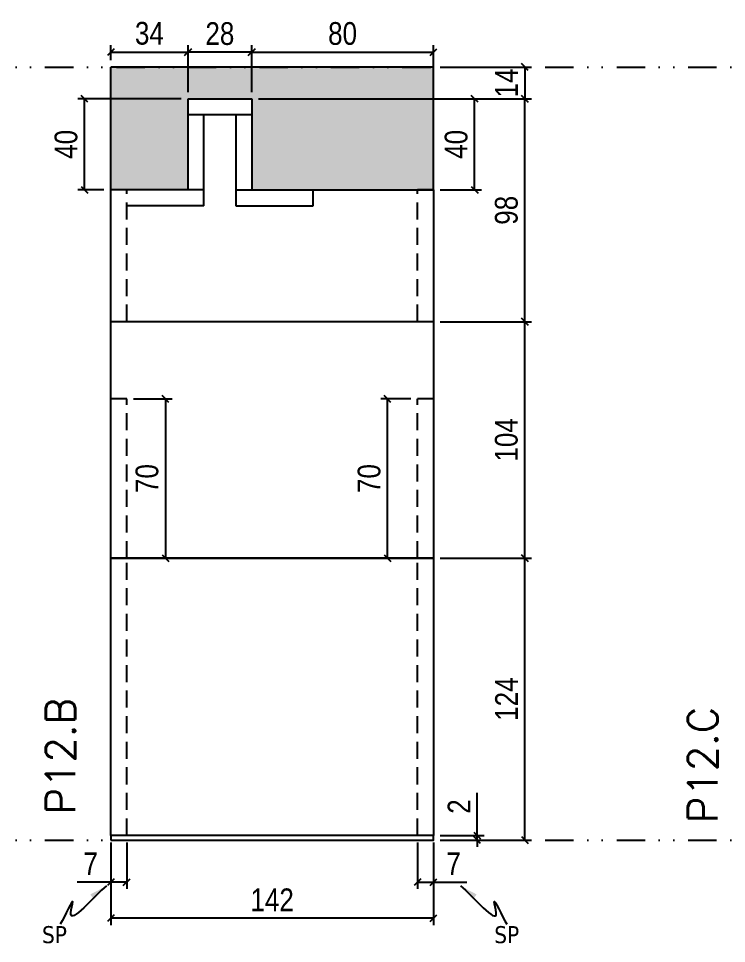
# Model space of a CAD drawing. Header units: millimetres. Extents: x 169816 to 178745, y 96537 to 113647.
# Drawn here: x 175447.2 to 175758.8, y 108302.7 to 108709.6 of the extents above; entities that cross this region are included whole.
import ezdxf

# ---------------------------------------------------------------- set-up
doc = ezdxf.new("R2010")
doc.units = ezdxf.units.MM
doc.linetypes.add('DIVIDE2', pattern=[0.625, 0.25, -0.125, 0, -0.125, 0, -0.125])
doc.linetypes.add('HIDDEN', pattern=[0.375, 0.25, -0.125])
for name, color, linetype in [('COTA', 241, 'Continuous'), ('Nível', 160, 'Continuous'), ('Painéis', 200, 'Continuous'), ('SARR_2.2x7', 40, 'Continuous'), ('Sarrafo de Pressão', 42, 'HIDDEN'), ('texto', 7, 'Continuous')]:
    doc.layers.add(name, color=color, linetype=linetype)
doc.layers.add('Texto Seção', color=7, linetype='Continuous', lineweight=15)
doc.styles.add('COTA TECNICA', font='techl___.ttf', dxfattribs={"height": 10})
doc.styles.add('COTA TECNICA-50', font='techl___.ttf', dxfattribs={"height": 10})
doc.styles.add('REGUA-120', font='ROMANS.shx', dxfattribs={"height": 15})
doc.styles.get("Standard").update_dxf_attribs({"font": 'arial.ttf'})
doc.dimstyles.new('COTA PAINEL-50', dxfattribs={"dimtxt": 10, "dimasz": 3, "dimexe": 3, "dimexo": 3, "dimgap": 3, "dimtad": 1, "dimdec": 1, "dimzin": 12, "dimdsep": 46, "dimtxsty": 'COTA TECNICA-50', "dimblk1": 'OBLIQUE', "dimblk2": 'OBLIQUE', "dimsah": 1, "dimcen": 0.9, "dimclrd": 4, "dimclre": 4, "dimclrt": 240, "dimadec": 1, "dimazin": 3, "dimtfac": 1, "dimtdec": 1, "dimtmove": 0, "dimatfit": 3, "dimfxl": 1, "dimtolj": 1, "dimtzin": 12, "dimarcsym": 0})
doc.dimstyles.new('PAINEL', dxfattribs={"dimtxt": 10, "dimasz": 3, "dimexe": 3, "dimexo": 3, "dimgap": 3, "dimtad": 1, "dimdec": 1, "dimzin": 12, "dimdsep": 46, "dimtxsty": 'COTA TECNICA', "dimblk1": 'OBLIQUE', "dimblk2": 'OBLIQUE', "dimsah": 1, "dimcen": 0.9, "dimclrd": 4, "dimclre": 4, "dimclrt": 240, "dimadec": 1, "dimazin": 3, "dimtfac": 1, "dimtdec": 1, "dimtmove": 0, "dimatfit": 3, "dimfxl": 1, "dimtolj": 1, "dimtzin": 12, "dimarcsym": 0})
doc.dimstyles.get("Standard").update_dxf_attribs({"dimtxt": 0.18, "dimasz": 0.18, "dimexe": 0.18, "dimexo": 0.0625, "dimgap": 0.09, "dimtad": 0, "dimtih": 1, "dimtoh": 1, "dimdec": 4, "dimzin": 0, "dimdsep": 46, "dimtxsty": 'Standard', "dimcen": 0.09, "dimadec": 0, "dimazin": 0, "dimtfac": 1, "dimtdec": 4, "dimtofl": 0, "dimtmove": 0, "dimatfit": 3, "dimfxl": 1, "dimtolj": 1, "dimtzin": 0, "dimarcsym": 0})

# ---------------------------------------------------------------- blocks, each defined once
blk = doc.blocks.new('_Oblique')
at = {"color": 0, "linetype": 'ByBlock', "lineweight": -2}
blk.add_line((-0.5, -0.5), (0.5, 0.5), dxfattribs=at)
blk = doc.blocks.new('*D879')
at = {"layer": 'COTA', "color": 4, "lineweight": -2, "transparency": 16777216}
for p, q in [((175487.81, 108347.21), (175487.81, 108310.85)), ((175629.81, 108347.21), (175629.81, 108310.85)), ((175629.81, 108313.85), (175487.81, 108313.85))]:
    blk.add_line(p, q, dxfattribs=at)
at = {"layer": 'Defpoints', "color": 0, "transparency": 16777216}
for p in [(175487.81, 108350.21), (175629.81, 108350.21), (175487.81, 108313.85)]:
    blk.add_point(p, dxfattribs=at)
at = {"layer": 'COTA', "color": 4, "lineweight": -2, "transparency": 16777216, "xscale": 3, "yscale": 3, "zscale": 3, "rotation": 180}
blk.add_blockref('_Oblique', (175487.81, 108313.85), dxfattribs=at)
at = {"layer": 'COTA', "color": 4, "lineweight": -2, "transparency": 16777216, "xscale": 3, "yscale": 3, "zscale": 3}
blk.add_blockref('_Oblique', (175629.81, 108313.85), dxfattribs=at)
at = {"layer": 'COTA', "color": 240, "transparency": 16777216, "insert": (175558.81, 108321.93), "char_height": 10, "attachment_point": 5, "style": 'COTA TECNICA'}
blk.add_mtext('\\A1;142', dxfattribs=at)
blk = doc.blocks.new('*D880')
at = {"layer": 'COTA', "color": 4, "lineweight": -2, "transparency": 16777216}
for p, q in [((175622.81, 108347.21), (175622.81, 108326.7)), ((175629.81, 108345.21), (175629.81, 108326.7)), ((175622.81, 108329.7), (175629.81, 108329.7)), ((175629.81, 108329.7), (175644.54, 108329.7))]:
    blk.add_line(p, q, dxfattribs=at)
at = {"layer": 'Defpoints', "color": 0, "transparency": 16777216}
for p in [(175622.81, 108350.21), (175629.81, 108348.21), (175629.81, 108329.7)]:
    blk.add_point(p, dxfattribs=at)
at = {"layer": 'COTA', "color": 4, "lineweight": -2, "transparency": 16777216, "xscale": 3, "yscale": 3, "zscale": 3, "rotation": 180}
blk.add_blockref('_Oblique', (175622.81, 108329.7), dxfattribs=at)
at = {"layer": 'COTA', "color": 4, "lineweight": -2, "transparency": 16777216, "xscale": 3, "yscale": 3, "zscale": 3}
blk.add_blockref('_Oblique', (175629.81, 108329.7), dxfattribs=at)
at = {"layer": 'COTA', "color": 240, "transparency": 16777216, "insert": (175638.67, 108337.78), "char_height": 10, "attachment_point": 5, "style": 'COTA TECNICA-50'}
blk.add_mtext('\\A1;7', dxfattribs=at)
blk = doc.blocks.new('*D881')
at = {"layer": 'COTA', "color": 4, "lineweight": -2, "transparency": 16777216}
for p, q in [((175494.81, 108347.21), (175494.81, 108326.7)), ((175487.81, 108345.21), (175487.81, 108326.7)), ((175487.81, 108329.7), (175473.08, 108329.7)), ((175494.81, 108329.7), (175487.81, 108329.7))]:
    blk.add_line(p, q, dxfattribs=at)
at = {"layer": 'Defpoints', "color": 0, "transparency": 16777216}
for p in [(175494.81, 108350.21), (175487.81, 108348.21), (175487.81, 108329.7)]:
    blk.add_point(p, dxfattribs=at)
at = {"layer": 'COTA', "color": 4, "lineweight": -2, "transparency": 16777216, "xscale": 3, "yscale": 3, "zscale": 3, "rotation": 180}
blk.add_blockref('_Oblique', (175487.81, 108329.7), dxfattribs=at)
at = {"layer": 'COTA', "color": 4, "lineweight": -2, "transparency": 16777216, "xscale": 3, "yscale": 3, "zscale": 3}
blk.add_blockref('_Oblique', (175494.81, 108329.7), dxfattribs=at)
at = {"layer": 'COTA', "color": 240, "transparency": 16777216, "insert": (175478.94, 108337.78), "char_height": 10, "attachment_point": 5, "style": 'COTA TECNICA-50'}
blk.add_mtext('\\A1;7', dxfattribs=at)
blk = doc.blocks.new('*D882')
at = {"layer": 'COTA', "color": 4, "linetype": 'ByBlock', "lineweight": -2, "transparency": 16777216}
for p, q in [((175632.81, 108472.21), (175673.02, 108472.21)), ((175670.02, 108348.21), (175670.02, 108472.21)), ((175632.81, 108348.21), (175673.02, 108348.21))]:
    blk.add_line(p, q, dxfattribs=at)
at = {"layer": 'Defpoints', "color": 0, "linetype": 'ByBlock', "transparency": 16777216}
for p in [(175629.81, 108472.21), (175670.02, 108472.21), (175629.81, 108348.21)]:
    blk.add_point(p, dxfattribs=at)
at = {"layer": 'COTA', "color": 4, "linetype": 'ByBlock', "lineweight": -2, "transparency": 16777216, "xscale": 3, "yscale": 3, "zscale": 3}
for p, rotation in [((175670.02, 108472.21), 90), ((175670.02, 108348.21), 270)]:
    blk.add_blockref('_Oblique', p, dxfattribs=dict(at, rotation=rotation))
at = {"layer": 'COTA', "color": 240, "linetype": 'ByBlock', "transparency": 16777216, "insert": (175661.95, 108410.21), "char_height": 10, "attachment_point": 5, "rotation": 90, "style": 'COTA TECNICA'}
blk.add_mtext('\\A1;124', dxfattribs=at)
blk = doc.blocks.new('*D883')
at = {"layer": 'COTA', "color": 4, "lineweight": -2, "transparency": 16777216}
for p, q in [((175649.07, 108350.21), (175649.07, 108369.02)), ((175632.81, 108350.21), (175652.07, 108350.21)), ((175649.07, 108348.21), (175649.07, 108350.21)), ((175632.81, 108348.21), (175652.07, 108348.21)), ((175649.07, 108348.21), (175649.07, 108345.21))]:
    blk.add_line(p, q, dxfattribs=at)
at = {"layer": 'Defpoints', "color": 0, "transparency": 16777216}
for p in [(175629.81, 108350.21), (175629.81, 108348.21), (175649.07, 108348.21)]:
    blk.add_point(p, dxfattribs=at)
at = {"layer": 'COTA', "color": 4, "lineweight": -2, "transparency": 16777216, "xscale": 3, "yscale": 3, "zscale": 3}
for p, rotation in [((175649.07, 108350.21), 270), ((175649.07, 108348.21), 90)]:
    blk.add_blockref('_Oblique', p, dxfattribs=dict(at, rotation=rotation))
at = {"layer": 'COTA', "color": 240, "transparency": 16777216, "insert": (175641.07, 108362.96), "char_height": 10, "attachment_point": 5, "rotation": 90, "style": 'COTA TECNICA-50'}
blk.add_mtext('\\A1;2', dxfattribs=at)
blk = doc.blocks.new('*D884')
at = {"layer": 'COTA', "color": 4, "linetype": 'ByBlock', "lineweight": -2, "transparency": 16777216}
for p, q in [((175632.81, 108472.21), (175673.02, 108472.21)), ((175670.02, 108348.21), (175670.02, 108472.21)), ((175632.81, 108348.21), (175673.02, 108348.21))]:
    blk.add_line(p, q, dxfattribs=at)
at = {"layer": 'Defpoints', "color": 0, "linetype": 'ByBlock', "transparency": 16777216}
for p in [(175629.81, 108472.21), (175670.02, 108472.21), (175629.81, 108348.21)]:
    blk.add_point(p, dxfattribs=at)
at = {"layer": 'COTA', "color": 4, "linetype": 'ByBlock', "lineweight": -2, "transparency": 16777216, "xscale": 3, "yscale": 3, "zscale": 3}
for p, rotation in [((175670.02, 108472.21), 90), ((175670.02, 108348.21), 270)]:
    blk.add_blockref('_Oblique', p, dxfattribs=dict(at, rotation=rotation))
at = {"layer": 'COTA', "color": 240, "linetype": 'ByBlock', "transparency": 16777216, "insert": (175661.95, 108410.21), "char_height": 10, "attachment_point": 5, "rotation": 90, "style": 'COTA TECNICA'}
blk.add_mtext('\\A1;124', dxfattribs=at)
blk = doc.blocks.new('*D885')
at = {"layer": 'COTA', "color": 4, "lineweight": -2, "transparency": 16777216}
for p, q in [((175632.81, 108688.21), (175673.02, 108688.21)), ((175670.02, 108688.21), (175670.02, 108674.21)), ((175552.81, 108674.21), (175673.02, 108674.21))]:
    blk.add_line(p, q, dxfattribs=at)
at = {"layer": 'Defpoints', "color": 0, "transparency": 16777216}
for p in [(175629.81, 108688.21), (175549.81, 108674.21), (175670.02, 108674.21)]:
    blk.add_point(p, dxfattribs=at)
at = {"layer": 'COTA', "color": 4, "lineweight": -2, "transparency": 16777216, "xscale": 3, "yscale": 3, "zscale": 3}
for p, rotation in [((175670.02, 108688.21), 90), ((175670.02, 108674.21), 270)]:
    blk.add_blockref('_Oblique', p, dxfattribs=dict(at, rotation=rotation))
at = {"layer": 'COTA', "color": 240, "transparency": 16777216, "insert": (175661.95, 108681.21), "char_height": 10, "attachment_point": 5, "rotation": 90, "style": 'COTA TECNICA-50'}
blk.add_mtext('\\A1;14', dxfattribs=at)
blk = doc.blocks.new('*D1128')
at = {"layer": 'COTA', "color": 4, "lineweight": -2, "transparency": 16777216}
for p, q in [((175632.81, 108576.21), (175673.02, 108576.21)), ((175670.02, 108472.21), (175670.02, 108576.21)), ((175632.81, 108472.21), (175673.02, 108472.21))]:
    blk.add_line(p, q, dxfattribs=at)
at = {"layer": 'Defpoints', "color": 0, "transparency": 16777216}
for p in [(175629.81, 108576.21), (175670.02, 108576.21), (175629.81, 108472.21)]:
    blk.add_point(p, dxfattribs=at)
at = {"layer": 'COTA', "color": 4, "lineweight": -2, "transparency": 16777216, "xscale": 3, "yscale": 3, "zscale": 3}
for p, rotation in [((175670.02, 108576.21), 90), ((175670.02, 108472.21), 270)]:
    blk.add_blockref('_Oblique', p, dxfattribs=dict(at, rotation=rotation))
at = {"layer": 'COTA', "color": 240, "transparency": 16777216, "insert": (175661.92, 108524.21), "char_height": 10, "attachment_point": 5, "rotation": 90, "style": 'COTA TECNICA'}
blk.add_mtext('\\A1;104', dxfattribs=at)
blk = doc.blocks.new('*D891')
at = {"layer": 'COTA', "color": 4, "lineweight": -2, "transparency": 16777216}
for p, q in [((175552.81, 108674.21), (175673.02, 108674.21)), ((175670.02, 108576.21), (175670.02, 108674.21)), ((175632.81, 108576.21), (175673.02, 108576.21))]:
    blk.add_line(p, q, dxfattribs=at)
at = {"layer": 'Defpoints', "color": 0, "transparency": 16777216}
for p in [(175549.81, 108674.21), (175670.02, 108674.21), (175629.81, 108576.21)]:
    blk.add_point(p, dxfattribs=at)
at = {"layer": 'COTA', "color": 4, "lineweight": -2, "transparency": 16777216, "xscale": 3, "yscale": 3, "zscale": 3}
for p, rotation in [((175670.02, 108674.21), 90), ((175670.02, 108576.21), 270)]:
    blk.add_blockref('_Oblique', p, dxfattribs=dict(at, rotation=rotation))
at = {"layer": 'COTA', "color": 240, "transparency": 16777216, "insert": (175661.92, 108625.21), "char_height": 10, "attachment_point": 5, "rotation": 90, "style": 'COTA TECNICA'}
blk.add_mtext('\\A1;98', dxfattribs=at)
blk = doc.blocks.new('*D1132')
at = {"layer": 'COTA', "color": 4, "lineweight": -2, "transparency": 16777216}
for p, q in [((175549.81, 108677.21), (175549.81, 108697.79)), ((175629.81, 108637.21), (175629.81, 108697.79)), ((175549.81, 108694.79), (175629.81, 108694.79))]:
    blk.add_line(p, q, dxfattribs=at)
at = {"layer": 'Defpoints', "color": 0, "transparency": 16777216}
for p in [(175629.81, 108694.79), (175549.81, 108674.21), (175629.81, 108634.21)]:
    blk.add_point(p, dxfattribs=at)
at = {"layer": 'COTA', "color": 4, "lineweight": -2, "transparency": 16777216, "xscale": 3, "yscale": 3, "zscale": 3, "rotation": 180}
blk.add_blockref('_Oblique', (175549.81, 108694.79), dxfattribs=at)
at = {"layer": 'COTA', "color": 4, "lineweight": -2, "transparency": 16777216, "xscale": 3, "yscale": 3, "zscale": 3}
blk.add_blockref('_Oblique', (175629.81, 108694.79), dxfattribs=at)
at = {"layer": 'COTA', "color": 240, "transparency": 16777216, "insert": (175589.81, 108702.91), "char_height": 10, "attachment_point": 5, "style": 'COTA TECNICA'}
blk.add_mtext('\\A1;80', dxfattribs=at)
blk = doc.blocks.new('*D1133')
at = {"layer": 'COTA', "color": 4, "lineweight": -2, "transparency": 16777216}
for p, q in [((175487.81, 108691.21), (175487.81, 108697.79)), ((175521.81, 108677.21), (175521.81, 108697.79)), ((175487.81, 108694.79), (175521.81, 108694.79))]:
    blk.add_line(p, q, dxfattribs=at)
at = {"layer": 'Defpoints', "color": 0, "transparency": 16777216}
for p in [(175521.81, 108694.79), (175487.81, 108688.21), (175521.81, 108674.21)]:
    blk.add_point(p, dxfattribs=at)
at = {"layer": 'COTA', "color": 4, "lineweight": -2, "transparency": 16777216, "xscale": 3, "yscale": 3, "zscale": 3, "rotation": 180}
blk.add_blockref('_Oblique', (175487.81, 108694.79), dxfattribs=at)
at = {"layer": 'COTA', "color": 4, "lineweight": -2, "transparency": 16777216, "xscale": 3, "yscale": 3, "zscale": 3}
blk.add_blockref('_Oblique', (175521.81, 108694.79), dxfattribs=at)
at = {"layer": 'COTA', "color": 240, "transparency": 16777216, "insert": (175504.81, 108703.01), "char_height": 10, "attachment_point": 5, "style": 'COTA TECNICA'}
blk.add_mtext('\\A1;34', dxfattribs=at)
blk = doc.blocks.new('*D1134')
at = {"layer": 'COTA', "color": 4, "lineweight": -2, "transparency": 16777216}
for p, q in [((175518.81, 108674.21), (175473.25, 108674.21)), ((175476.25, 108634.21), (175476.25, 108674.21)), ((175484.81, 108634.21), (175473.25, 108634.21))]:
    blk.add_line(p, q, dxfattribs=at)
at = {"layer": 'Defpoints', "color": 0, "transparency": 16777216}
for p in [(175476.25, 108674.21), (175521.81, 108674.21), (175487.81, 108634.21)]:
    blk.add_point(p, dxfattribs=at)
at = {"layer": 'COTA', "color": 4, "lineweight": -2, "transparency": 16777216, "xscale": 3, "yscale": 3, "zscale": 3}
for p, rotation in [((175476.25, 108674.21), 90), ((175476.25, 108634.21), 270)]:
    blk.add_blockref('_Oblique', p, dxfattribs=dict(at, rotation=rotation))
at = {"layer": 'COTA', "color": 240, "transparency": 16777216, "insert": (175468.15, 108654.21), "char_height": 10, "attachment_point": 5, "rotation": 90, "style": 'COTA TECNICA'}
blk.add_mtext('\\A1;40', dxfattribs=at)
blk = doc.blocks.new('*D1135')
at = {"layer": 'COTA', "color": 4, "lineweight": -2, "transparency": 16777216}
for p, q in [((175521.81, 108677.21), (175521.81, 108697.79)), ((175549.81, 108677.21), (175549.81, 108697.79)), ((175549.81, 108694.79), (175521.81, 108694.79))]:
    blk.add_line(p, q, dxfattribs=at)
at = {"layer": 'Defpoints', "color": 0, "transparency": 16777216}
for p in [(175521.81, 108694.79), (175521.81, 108674.21), (175549.81, 108674.21)]:
    blk.add_point(p, dxfattribs=at)
at = {"layer": 'COTA', "color": 4, "lineweight": -2, "transparency": 16777216, "xscale": 3, "yscale": 3, "zscale": 3, "rotation": 180}
blk.add_blockref('_Oblique', (175521.81, 108694.79), dxfattribs=at)
at = {"layer": 'COTA', "color": 4, "lineweight": -2, "transparency": 16777216, "xscale": 3, "yscale": 3, "zscale": 3}
blk.add_blockref('_Oblique', (175549.81, 108694.79), dxfattribs=at)
at = {"layer": 'COTA', "color": 240, "transparency": 16777216, "insert": (175535.81, 108702.88), "char_height": 10, "attachment_point": 5, "style": 'COTA TECNICA'}
blk.add_mtext('\\A1;28', dxfattribs=at)
blk = doc.blocks.new('*D1137')
at = {"layer": 'COTA', "color": 4, "lineweight": -2, "transparency": 16777216}
for p, q in [((175552.81, 108674.21), (175650.92, 108674.21)), ((175647.92, 108634.21), (175647.92, 108674.21)), ((175632.81, 108634.21), (175650.92, 108634.21))]:
    blk.add_line(p, q, dxfattribs=at)
at = {"layer": 'Defpoints', "color": 0, "transparency": 16777216}
for p in [(175549.81, 108674.21), (175647.92, 108674.21), (175629.81, 108634.21)]:
    blk.add_point(p, dxfattribs=at)
at = {"layer": 'COTA', "color": 4, "lineweight": -2, "transparency": 16777216, "xscale": 3, "yscale": 3, "zscale": 3}
for p, rotation in [((175647.92, 108674.21), 90), ((175647.92, 108634.21), 270)]:
    blk.add_blockref('_Oblique', p, dxfattribs=dict(at, rotation=rotation))
at = {"layer": 'COTA', "color": 240, "transparency": 16777216, "insert": (175639.82, 108654.21), "char_height": 10, "attachment_point": 5, "rotation": 90, "style": 'COTA TECNICA'}
blk.add_mtext('\\A1;40', dxfattribs=at)
blk = doc.blocks.new('*D902')
at = {"layer": 'COTA', "color": 4, "lineweight": -2, "transparency": 16777216}
for p, q in [((175497.81, 108542.21), (175514.88, 108542.21)), ((175511.88, 108542.21), (175511.88, 108472.21)), ((175497.81, 108472.21), (175514.88, 108472.21))]:
    blk.add_line(p, q, dxfattribs=at)
at = {"layer": 'Defpoints', "color": 0, "transparency": 16777216}
for p in [(175494.81, 108542.21), (175494.81, 108472.21), (175511.88, 108472.21)]:
    blk.add_point(p, dxfattribs=at)
at = {"layer": 'COTA', "color": 4, "lineweight": -2, "transparency": 16777216, "xscale": 3, "yscale": 3, "zscale": 3}
for p, rotation in [((175511.88, 108542.21), 90), ((175511.88, 108472.21), 270)]:
    blk.add_blockref('_Oblique', p, dxfattribs=dict(at, rotation=rotation))
at = {"layer": 'COTA', "color": 240, "transparency": 16777216, "insert": (175503.78, 108507.21), "char_height": 10, "attachment_point": 5, "rotation": 90, "style": 'COTA TECNICA'}
blk.add_mtext('\\A1;70', dxfattribs=at)
blk = doc.blocks.new('*D903')
at = {"layer": 'COTA', "color": 4, "lineweight": -2, "transparency": 16777216}
for p, q in [((175619.81, 108542.21), (175606.61, 108542.21)), ((175609.61, 108472.21), (175609.61, 108542.21)), ((175619.81, 108472.21), (175606.61, 108472.21))]:
    blk.add_line(p, q, dxfattribs=at)
at = {"layer": 'Defpoints', "color": 0, "transparency": 16777216}
for p in [(175609.61, 108542.21), (175622.81, 108542.21), (175622.81, 108472.21)]:
    blk.add_point(p, dxfattribs=at)
at = {"layer": 'COTA', "color": 4, "lineweight": -2, "transparency": 16777216, "xscale": 3, "yscale": 3, "zscale": 3}
for p, rotation in [((175609.61, 108542.21), 90), ((175609.61, 108472.21), 270)]:
    blk.add_blockref('_Oblique', p, dxfattribs=dict(at, rotation=rotation))
at = {"layer": 'COTA', "color": 240, "transparency": 16777216, "insert": (175601.51, 108507.21), "char_height": 10, "attachment_point": 5, "rotation": 90, "style": 'COTA TECNICA'}
blk.add_mtext('\\A1;70', dxfattribs=at)

msp = doc.modelspace()

# ---------------------------------------------------------------- hatches: boundary and pattern name
at = {"layer": 'COTA', "linetype": 'ByBlock'}
h = msp.add_hatch(dxfattribs=at)
h.set_pattern_fill('AR-CONC', color=256, scale=0.03)
h.paths.add_polyline_path([(175629.81, 108688.21), (175487.81, 108688.21), (175487.81, 108634.21), (175521.81, 108634.21), (175521.81, 108674.21), (175549.81, 108674.21), (175549.81, 108634.21), (175629.81, 108634.21)])

# ---------------------------------------------------------------- linework, layer by layer
for p, q in [((175629.81, 108688.21), (175487.81, 108688.21)), ((175487.81, 108688.21), (175487.81, 108688.21)), ((175487.81, 108634.21), (175487.81, 108688.21)), ((175629.81, 108634.21), (175629.81, 108688.21))]:
    msp.add_line(p, q, dxfattribs=at)
at = {"layer": 'Nível', "color": 4, "linetype": 'DIVIDE2', "ltscale": 50}
for p, q in [((175049.99, 108688.21), (176029.52, 108688.21)), ((175049.99, 108348.21), (176029.52, 108348.21))]:
    msp.add_line(p, q, dxfattribs=at)
at = {"layer": 'Painéis'}
for p, q in [((175521.81, 108674.21), (175549.81, 108674.21)), ((175521.81, 108634.21), (175521.81, 108674.21)), ((175549.81, 108674.21), (175549.81, 108634.21)), ((175521.81, 108634.21), (175487.81, 108634.21)), ((175487.81, 108536.21), (175487.81, 108634.21)), ((175487.81, 108634.21), (175487.81, 108634.21)), ((175549.81, 108634.21), (175629.81, 108634.21)), ((175576.81, 108634.21), (175576.81, 108634.21)), ((175629.81, 108634.21), (175626.31, 108634.21)), ((175626.31, 108634.21), (175626.31, 108634.21)), ((175629.81, 108634.21), (175629.81, 108536.21)), ((175629.81, 108576.21), (175487.81, 108576.21)), ((175487.81, 108472.21), (175487.81, 108536.21)), ((175629.81, 108536.21), (175629.81, 108472.21)), ((175487.81, 108472.21), (175629.81, 108472.21)), ((175487.81, 108350.21), (175487.81, 108472.21)), ((175629.81, 108472.21), (175487.81, 108472.21)), ((175629.81, 108472.21), (175629.81, 108350.21)), ((175629.81, 108350.21), (175487.81, 108350.21))]:
    msp.add_line(p, q, dxfattribs=at)
msp.add_lwpolyline([(175487.81, 108348.21), (175629.81, 108348.21), (175629.81, 108350.21), (175487.81, 108350.21)], close=True, dxfattribs=at)
at = {"layer": 'SARR_2.2x7'}
for p, q in [((175549.81, 108667.21), (175521.81, 108667.21)), ((175528.81, 108627.21), (175528.81, 108667.21)), ((175542.81, 108667.21), (175542.81, 108627.21)), ((175528.81, 108634.21), (175521.81, 108634.21)), ((175542.81, 108634.21), (175549.81, 108634.21)), ((175576.81, 108627.21), (175576.81, 108634.21)), ((175528.81, 108627.21), (175494.81, 108627.21)), ((175542.81, 108627.21), (175576.81, 108627.21))]:
    msp.add_line(p, q, dxfattribs=at)
at = {"layer": 'Sarrafo de Pressão', "ltscale": 30}
for p, q in [((175494.81, 108634.21), (175487.81, 108634.21)), ((175494.81, 108576.21), (175494.81, 108634.21)), ((175622.81, 108576.21), (175622.81, 108634.21)), ((175629.81, 108634.21), (175622.81, 108634.21)), ((175494.81, 108542.21), (175487.81, 108542.21)), ((175494.81, 108472.21), (175494.81, 108542.21)), ((175622.81, 108472.21), (175622.81, 108542.21)), ((175629.81, 108542.21), (175622.81, 108542.21)), ((175494.81, 108350.21), (175494.81, 108472.21)), ((175622.81, 108350.21), (175622.81, 108472.21))]:
    msp.add_line(p, q, dxfattribs=at)

# ---------------------------------------------------------------- texts
at = {"layer": 'texto', "color": 0, "char_height": 7.5, "attachment_point": 5}
for insert in [(175463.03, 108306.54), (175662.06, 108306.54)]:
    msp.add_mtext('{\\fTahoma|b0|i0|c0|p34;\\C4;SP}', dxfattribs=dict(at, insert=insert))
at = {"layer": 'Texto Seção', "char_height": 13, "width": 285.3299, "attachment_point": 7, "rotation": 90, "style": 'REGUA-120'}
for s, insert in [('P12.B', (175472.18, 108359.46)), ('\\pxt4;P12.C', (175754.79, 108355.63))]:
    msp.add_mtext(s, dxfattribs=dict(at, insert=insert))

# ---------------------------------------------------------------- dimensions: what is measured, and where the dimension line sits
at = {"layer": 'COTA'}
for base, p1, p2, dimstyle, picture, middle in [((175521.81, 108694.79), (175487.81, 108688.21), (175521.81, 108674.21), 'PAINEL', '*D1133', (175504.81, 108703.01)), ((175521.81, 108694.79), (175549.81, 108674.21), (175521.81, 108674.21), 'PAINEL', '*D1135', (175535.81, 108702.88)), ((175629.81, 108694.79), (175549.81, 108674.21), (175629.81, 108634.21), 'PAINEL', '*D1132', (175589.81, 108702.91)), ((175629.81, 108329.7), (175622.81, 108350.21), (175629.81, 108348.21), 'COTA PAINEL-50', '*D880', (175638.67, 108337.78))]:
    dim = msp.add_linear_dim(base=base, p1=p1, p2=p2, dimstyle=dimstyle, dxfattribs=at)
    dim.commit()
    dim.dimension.update_dxf_attribs({"geometry": picture, "text_midpoint": middle})
for base, p1, p2, picture, middle in [((175670.02, 108674.21), (175629.81, 108688.21), (175549.81, 108674.21), '*D885', (175670.02, 108681.21)), ((175649.07, 108348.21), (175629.81, 108350.21), (175629.81, 108348.21), '*D883', (175649.07, 108362.96))]:
    dim = msp.add_linear_dim(base=base, p1=p1, p2=p2, angle=90, dimstyle='COTA PAINEL-50', dxfattribs=at)
    dim.commit()
    dim.dimension.update_dxf_attribs({"geometry": picture, "text_midpoint": middle, "dimtype": 160})
for base, p1, p2, angle, dimstyle, picture, middle in [((175476.25, 108674.21), (175487.81, 108634.21), (175521.81, 108674.21), 90, 'PAINEL', '*D1134', (175468.15, 108654.21)), ((175647.92, 108674.21), (175629.81, 108634.21), (175549.81, 108674.21), 90, 'PAINEL', '*D1137', (175639.82, 108654.21)), ((175670.02, 108576.21), (175629.81, 108472.21), (175629.81, 108576.21), 90, 'PAINEL', '*D1128', (175661.92, 108524.21)), ((175511.88, 108472.21), (175494.81, 108542.21), (175494.81, 108472.21), 90, 'PAINEL', '*D902', (175503.78, 108507.21)), ((175609.61, 108542.21), (175622.81, 108472.21), (175622.81, 108542.21), 90, 'PAINEL', '*D903', (175601.51, 108507.21)), ((175487.81, 108329.7), (175494.81, 108350.21), (175487.81, 108348.21), 180, 'COTA PAINEL-50', '*D881', (175478.94, 108337.78))]:
    dim = msp.add_linear_dim(base=base, p1=p1, p2=p2, angle=angle, dimstyle=dimstyle, dxfattribs=at)
    dim.commit()
    dim.dimension.update_dxf_attribs({"geometry": picture, "text_midpoint": middle})
for base, p1, p2, angle, override, picture, middle in [((175670.02, 108674.21), (175629.81, 108576.21), (175549.81, 108674.21), 90, {"dimtmove": 1}, '*D891', (175661.92, 108625.21)), ((175487.81, 108313.85), (175629.81, 108350.21), (175487.81, 108350.21), 180, {"dimarcsym": 2}, '*D879', (175558.81, 108321.93))]:
    dim = msp.add_linear_dim(base=base, p1=p1, p2=p2, angle=angle, dimstyle='PAINEL', override=override, dxfattribs=at)
    dim.commit()
    dim.dimension.update_dxf_attribs({"geometry": picture, "text_midpoint": middle})
at = {"layer": 'COTA', "linetype": 'ByBlock'}
for picture in ['*D882', '*D884']:
    dim = msp.add_aligned_dim(p1=(175629.81, 108348.21), p2=(175629.81, 108472.21), distance=-40.22, dimstyle='PAINEL', dxfattribs=at)
    dim.commit()
    dim.dimension.update_dxf_attribs({"geometry": picture, "text_midpoint": (175661.95, 108410.21)})

# ---------------------------------------------------------------- leaders
at = {"layer": 'COTA', "path_type": 1}
for points in [[(175485.98, 108328.03), (175470.19, 108316.2), (175471.12, 108321.01), (175465.57, 108311.22)], [(175641.64, 108328.03), (175657.42, 108316.2), (175656.5, 108321.01), (175662.05, 108311.22)]]:
    msp.add_leader(points, dimstyle='Standard', override={"dimasz": 8}, dxfattribs=at)

doc.saveas('drawing.dxf')
